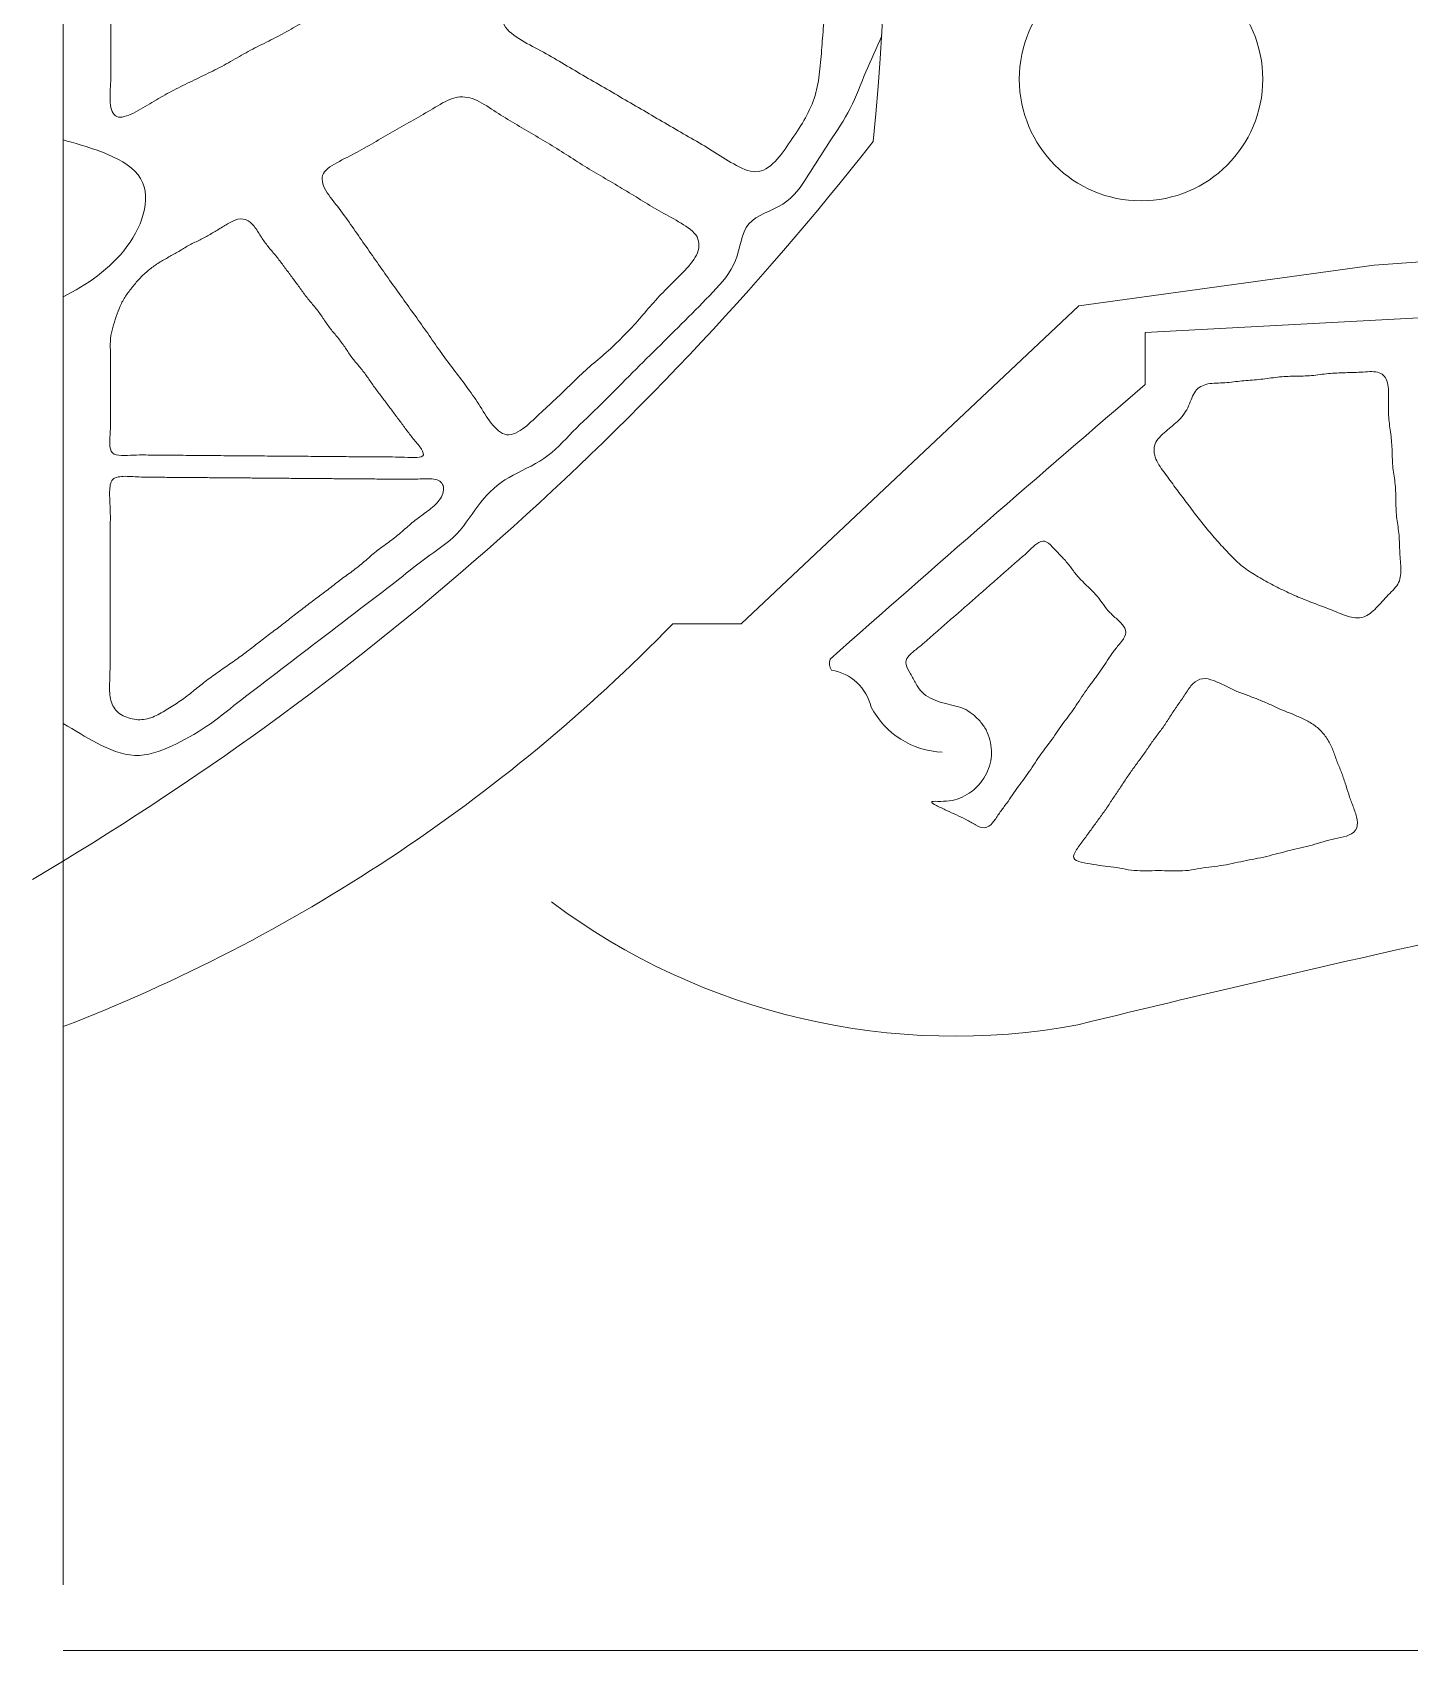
# Model space of a CAD drawing. Header units: inches. Extents: x 36 to 79.2, y 17.3 to 55.9.
# Drawn here: x 35.97 to 48.42, y 17.31 to 31.94 of the extents above; entities that cross this region are included whole.
import ezdxf

# ---------------------------------------------------------------- set-up
doc = ezdxf.new("R2010")
doc.units = ezdxf.units.IN
for name, color, linetype, lineweight in [('01_ORIGINAL_CAD', 7, 'CONTINUOUS', 20), ('10_EXTENSION_MASSES', 7, 'CONTINUOUS', 15), ('15_NEIGHBOURHOOD_CIRCULATION', 7, 'CONTINUOUS', 13)]:
    doc.layers.add(name, color=color, linetype=linetype, lineweight=lineweight)

msp = doc.modelspace()

# ---------------------------------------------------------------- linework, layer by layer
at = {"layer": '01_ORIGINAL_CAD'}
for p, q in [((36.248, 17.906), (36.248, 55.9)), ((71.442, 17.312), (36.248, 17.312))]:
    msp.add_line(p, q, dxfattribs=at)
msp.add_lwpolyline([(53.65, 30.945), (50.4, 30.004), (48.095, 29.84), (45.427, 29.473), (42.376, 26.597), (41.758, 26.597, -0.10797), (36.248, 22.954)], format="xyb", dxfattribs=at)
msp.add_lwpolyline([(46.027, 28.759), (46.027, 29.23), (50.643, 29.479)], dxfattribs=at)
msp.add_circle((45.989, 31.521), 1.1, dxfattribs=at)
for centre, radius, start, end in [((22.064, 33.195), 21.619, 354.0583, 36.0319), ((22.02, 47.825), 27.364, 300.648, 321.9453), ((177.596, -125.015), 202.378, 130.55026, 131.62005), ((43.293, 26.24), 0.119, 162.5746, 211.3187), ((43.119, 25.741), 0.443, 13.2811, 80.611), ((44.225, 26.196), 0.761, 207.5896, 267.5639), ((44.306, 28.951), 6.083, 233.183, 280.5392), ((83.889, -134.15), 161.762, 102.40484, 103.75801)]:
    msp.add_arc(centre, radius, start, end, dxfattribs=at)
at = {"layer": '10_EXTENSION_MASSES'}
for points, knots in [([(36.732, 31.183), (36.695, 31.198), (36.679, 31.249), (36.673, 31.309), (36.668, 31.37), (36.674, 31.439), (36.677, 31.504), (36.679, 31.569), (36.68, 31.631), (36.679, 31.692), (36.679, 31.754), (36.679, 31.815), (36.679, 31.877), (36.679, 31.939), (36.679, 32.001), (36.679, 32.064), (36.679, 32.126), (36.679, 32.188), (36.679, 32.25), (36.68, 32.312), (36.68, 32.374), (36.68, 32.436), (36.68, 32.498), (36.68, 32.56), (36.68, 32.622), (36.68, 32.684), (36.68, 32.746), (36.68, 32.808), (36.681, 32.87), (36.681, 32.932), (36.681, 32.994), (36.681, 33.056), (36.68, 33.118), (36.679, 33.181), (36.677, 33.244), (36.674, 33.308), (36.681, 33.369), (36.689, 33.43), (36.706, 33.489), (36.741, 33.532), (36.776, 33.576), (36.829, 33.605), (36.886, 33.627), (36.942, 33.65), (37.002, 33.666), (37.061, 33.681), (37.12, 33.697), (37.178, 33.713), (37.235, 33.73), (37.293, 33.747), (37.35, 33.766), (37.407, 33.784), (37.464, 33.803), (37.522, 33.821), (37.579, 33.838), (37.637, 33.856), (37.695, 33.872), (37.753, 33.888), (37.811, 33.904), (37.869, 33.92), (37.926, 33.937), (37.984, 33.954), (38.041, 33.972), (38.099, 33.989), (38.156, 34.006), (38.213, 34.021), (38.271, 34.041), (38.329, 34.061), (38.388, 34.085), (38.448, 34.101), (38.508, 34.117), (38.57, 34.126), (38.617, 34.107), (38.664, 34.088), (38.697, 34.041), (38.721, 33.986), (38.745, 33.931), (38.759, 33.868), (38.776, 33.808), (38.792, 33.748), (38.811, 33.691), (38.83, 33.635), (38.849, 33.578), (38.869, 33.521), (38.888, 33.464), (38.907, 33.407), (38.926, 33.35), (38.946, 33.293), (38.966, 33.236), (38.987, 33.179), (39.005, 33.121), (39.022, 33.063), (39.035, 33.005), (39.037, 32.946), (39.039, 32.887), (39.029, 32.827), (39.018, 32.767), (39.008, 32.707), (38.996, 32.648), (38.983, 32.589), (38.97, 32.529), (38.955, 32.47), (38.929, 32.416), (38.904, 32.361), (38.868, 32.311), (38.824, 32.27), (38.78, 32.228), (38.727, 32.195), (38.673, 32.166), (38.619, 32.137), (38.562, 32.112), (38.507, 32.085), (38.453, 32.058), (38.4, 32.027), (38.347, 31.997), (38.294, 31.966), (38.242, 31.935), (38.187, 31.907), (38.133, 31.878), (38.077, 31.852), (38.022, 31.824), (37.967, 31.796), (37.913, 31.768), (37.86, 31.738), (37.807, 31.708), (37.754, 31.677), (37.701, 31.647), (37.647, 31.618), (37.592, 31.591), (37.537, 31.564), (37.482, 31.537), (37.426, 31.511), (37.371, 31.484), (37.316, 31.457), (37.261, 31.43), (37.208, 31.401), (37.155, 31.373), (37.104, 31.342), (37.05, 31.31), (36.996, 31.277), (36.94, 31.242), (36.883, 31.215), (36.826, 31.187), (36.768, 31.167), (36.732, 31.183)], [0, 0, 0, 0, 0.020833, 0.020833, 0.020833, 0.041667, 0.041667, 0.041667, 0.0625, 0.0625, 0.0625, 0.083333, 0.083333, 0.083333, 0.104167, 0.104167, 0.104167, 0.125, 0.125, 0.125, 0.145833, 0.145833, 0.145833, 0.166667, 0.166667, 0.166667, 0.1875, 0.1875, 0.1875, 0.208333, 0.208333, 0.208333, 0.229167, 0.229167, 0.229167, 0.25, 0.25, 0.25, 0.270833, 0.270833, 0.270833, 0.291667, 0.291667, 0.291667, 0.3125, 0.3125, 0.3125, 0.333333, 0.333333, 0.333333, 0.354167, 0.354167, 0.354167, 0.375, 0.375, 0.375, 0.395833, 0.395833, 0.395833, 0.416667, 0.416667, 0.416667, 0.4375, 0.4375, 0.4375, 0.458333, 0.458333, 0.458333, 0.479167, 0.479167, 0.479167, 0.5, 0.5, 0.5, 0.520833, 0.520833, 0.520833, 0.541667, 0.541667, 0.541667, 0.5625, 0.5625, 0.5625, 0.583333, 0.583333, 0.583333, 0.604167, 0.604167, 0.604167, 0.625, 0.625, 0.625, 0.645833, 0.645833, 0.645833, 0.666667, 0.666667, 0.666667, 0.6875, 0.6875, 0.6875, 0.708333, 0.708333, 0.708333, 0.729167, 0.729167, 0.729167, 0.75, 0.75, 0.75, 0.770833, 0.770833, 0.770833, 0.791667, 0.791667, 0.791667, 0.8125, 0.8125, 0.8125, 0.833333, 0.833333, 0.833333, 0.854167, 0.854167, 0.854167, 0.875, 0.875, 0.875, 0.895833, 0.895833, 0.895833, 0.916667, 0.916667, 0.916667, 0.9375, 0.9375, 0.9375, 0.958333, 0.958333, 0.958333, 0.979167, 0.979167, 0.979167, 1, 1, 1, 1]), ([(40.246, 31.992), (40.208, 32.047), (40.199, 32.116), (40.204, 32.188), (40.208, 32.261), (40.228, 32.336), (40.243, 32.411), (40.258, 32.487), (40.269, 32.563), (40.299, 32.622), (40.33, 32.681), (40.381, 32.721), (40.446, 32.744), (40.511, 32.766), (40.59, 32.769), (40.666, 32.776), (40.742, 32.782), (40.814, 32.792), (40.887, 32.802), (40.96, 32.811), (41.032, 32.821), (41.105, 32.831), (41.177, 32.841), (41.25, 32.851), (41.323, 32.86), (41.396, 32.87), (41.469, 32.88), (41.542, 32.889), (41.614, 32.899), (41.687, 32.908), (41.76, 32.918), (41.833, 32.927), (41.906, 32.938), (41.979, 32.949), (42.051, 32.959), (42.124, 32.97), (42.197, 32.981), (42.27, 32.991), (42.342, 33.002), (42.415, 33.01), (42.488, 33.019), (42.56, 33.025), (42.634, 33.035), (42.707, 33.045), (42.781, 33.058), (42.857, 33.071), (42.933, 33.084), (43.011, 33.095), (43.069, 33.073), (43.126, 33.051), (43.163, 32.995), (43.176, 32.926), (43.188, 32.857), (43.176, 32.776), (43.165, 32.699), (43.154, 32.622), (43.144, 32.55), (43.141, 32.476), (43.138, 32.402), (43.141, 32.327), (43.139, 32.252), (43.137, 32.178), (43.129, 32.104), (43.122, 32.03), (43.116, 31.957), (43.11, 31.883), (43.104, 31.809), (43.099, 31.735), (43.093, 31.661), (43.084, 31.588), (43.076, 31.515), (43.064, 31.443), (43.043, 31.373), (43.022, 31.303), (42.992, 31.236), (42.956, 31.172), (42.92, 31.108), (42.879, 31.047), (42.836, 30.983), (42.794, 30.919), (42.751, 30.853), (42.701, 30.797), (42.651, 30.741), (42.594, 30.695), (42.531, 30.686), (42.468, 30.677), (42.399, 30.705), (42.332, 30.741), (42.266, 30.776), (42.201, 30.819), (42.138, 30.859), (42.074, 30.899), (42.011, 30.936), (41.948, 30.973), (41.884, 31.009), (41.82, 31.046), (41.757, 31.083), (41.693, 31.12), (41.63, 31.157), (41.566, 31.194), (41.503, 31.232), (41.439, 31.269), (41.375, 31.306), (41.312, 31.343), (41.248, 31.38), (41.184, 31.417), (41.12, 31.454), (41.057, 31.491), (40.993, 31.528), (40.929, 31.565), (40.865, 31.603), (40.802, 31.64), (40.739, 31.678), (40.676, 31.715), (40.612, 31.751), (40.547, 31.787), (40.48, 31.821), (40.414, 31.858), (40.348, 31.896), (40.283, 31.937), (40.246, 31.992)], [0, 0, 0, 0, 0.025, 0.025, 0.025, 0.05, 0.05, 0.05, 0.075, 0.075, 0.075, 0.1, 0.1, 0.1, 0.125, 0.125, 0.125, 0.15, 0.15, 0.15, 0.175, 0.175, 0.175, 0.2, 0.2, 0.2, 0.225, 0.225, 0.225, 0.25, 0.25, 0.25, 0.275, 0.275, 0.275, 0.3, 0.3, 0.3, 0.325, 0.325, 0.325, 0.35, 0.35, 0.35, 0.375, 0.375, 0.375, 0.4, 0.4, 0.4, 0.425, 0.425, 0.425, 0.45, 0.45, 0.45, 0.475, 0.475, 0.475, 0.5, 0.5, 0.5, 0.525, 0.525, 0.525, 0.55, 0.55, 0.55, 0.575, 0.575, 0.575, 0.6, 0.6, 0.6, 0.625, 0.625, 0.625, 0.65, 0.65, 0.65, 0.675, 0.675, 0.675, 0.7, 0.7, 0.7, 0.725, 0.725, 0.725, 0.75, 0.75, 0.75, 0.775, 0.775, 0.775, 0.8, 0.8, 0.8, 0.825, 0.825, 0.825, 0.85, 0.85, 0.85, 0.875, 0.875, 0.875, 0.9, 0.9, 0.9, 0.925, 0.925, 0.925, 0.95, 0.95, 0.95, 0.975, 0.975, 0.975, 1, 1, 1, 1]), ([(38.599, 30.668), (38.622, 30.712), (38.683, 30.746), (38.744, 30.778), (38.805, 30.811), (38.867, 30.841), (38.925, 30.873), (38.984, 30.905), (39.04, 30.938), (39.096, 30.971), (39.152, 31.003), (39.209, 31.036), (39.266, 31.068), (39.323, 31.1), (39.38, 31.132), (39.437, 31.165), (39.495, 31.198), (39.552, 31.232), (39.61, 31.267), (39.669, 31.302), (39.728, 31.338), (39.788, 31.353), (39.848, 31.367), (39.908, 31.361), (39.967, 31.337), (40.025, 31.314), (40.083, 31.274), (40.139, 31.237), (40.196, 31.2), (40.252, 31.166), (40.308, 31.132), (40.364, 31.098), (40.42, 31.065), (40.476, 31.032), (40.533, 30.999), (40.589, 30.966), (40.646, 30.932), (40.702, 30.897), (40.758, 30.862), (40.814, 30.827), (40.869, 30.791), (40.925, 30.756), (40.981, 30.721), (41.038, 30.687), (41.094, 30.654), (41.15, 30.621), (41.207, 30.587), (41.263, 30.554), (41.319, 30.52), (41.376, 30.486), (41.432, 30.452), (41.487, 30.418), (41.543, 30.384), (41.598, 30.351), (41.656, 30.318), (41.713, 30.286), (41.773, 30.254), (41.832, 30.219), (41.891, 30.183), (41.949, 30.143), (41.976, 30.094), (42.002, 30.044), (41.998, 29.986), (41.971, 29.931), (41.944, 29.875), (41.896, 29.823), (41.847, 29.773), (41.799, 29.723), (41.751, 29.676), (41.704, 29.629), (41.657, 29.582), (41.611, 29.534), (41.568, 29.484), (41.524, 29.435), (41.483, 29.384), (41.439, 29.334), (41.395, 29.284), (41.348, 29.236), (41.301, 29.189), (41.253, 29.141), (41.206, 29.094), (41.156, 29.05), (41.107, 29.005), (41.055, 28.964), (41.005, 28.921), (40.955, 28.877), (40.907, 28.832), (40.859, 28.785), (40.811, 28.738), (40.765, 28.69), (40.716, 28.645), (40.668, 28.599), (40.619, 28.557), (40.569, 28.51), (40.519, 28.464), (40.469, 28.413), (40.417, 28.372), (40.364, 28.331), (40.309, 28.299), (40.257, 28.306), (40.206, 28.313), (40.158, 28.359), (40.116, 28.412), (40.075, 28.465), (40.039, 28.525), (40.003, 28.582), (39.967, 28.639), (39.93, 28.691), (39.891, 28.744), (39.852, 28.796), (39.811, 28.849), (39.771, 28.902), (39.731, 28.955), (39.692, 29.008), (39.654, 29.061), (39.616, 29.115), (39.579, 29.169), (39.542, 29.223), (39.504, 29.276), (39.466, 29.33), (39.428, 29.383), (39.389, 29.436), (39.351, 29.489), (39.313, 29.543), (39.275, 29.596), (39.237, 29.649), (39.198, 29.703), (39.16, 29.757), (39.122, 29.811), (39.084, 29.865), (39.046, 29.919), (39.009, 29.973), (38.971, 30.027), (38.934, 30.081), (38.896, 30.135), (38.859, 30.188), (38.822, 30.242), (38.785, 30.296), (38.742, 30.351), (38.7, 30.405), (38.652, 30.46), (38.621, 30.515), (38.59, 30.57), (38.576, 30.624), (38.599, 30.668)], [0, 0, 0, 0, 0.020833, 0.020833, 0.020833, 0.041667, 0.041667, 0.041667, 0.0625, 0.0625, 0.0625, 0.083333, 0.083333, 0.083333, 0.104167, 0.104167, 0.104167, 0.125, 0.125, 0.125, 0.145833, 0.145833, 0.145833, 0.166667, 0.166667, 0.166667, 0.1875, 0.1875, 0.1875, 0.208333, 0.208333, 0.208333, 0.229167, 0.229167, 0.229167, 0.25, 0.25, 0.25, 0.270833, 0.270833, 0.270833, 0.291667, 0.291667, 0.291667, 0.3125, 0.3125, 0.3125, 0.333333, 0.333333, 0.333333, 0.354167, 0.354167, 0.354167, 0.375, 0.375, 0.375, 0.395833, 0.395833, 0.395833, 0.416667, 0.416667, 0.416667, 0.4375, 0.4375, 0.4375, 0.458333, 0.458333, 0.458333, 0.479167, 0.479167, 0.479167, 0.5, 0.5, 0.5, 0.520833, 0.520833, 0.520833, 0.541667, 0.541667, 0.541667, 0.5625, 0.5625, 0.5625, 0.583333, 0.583333, 0.583333, 0.604167, 0.604167, 0.604167, 0.625, 0.625, 0.625, 0.645833, 0.645833, 0.645833, 0.666667, 0.666667, 0.666667, 0.6875, 0.6875, 0.6875, 0.708333, 0.708333, 0.708333, 0.729167, 0.729167, 0.729167, 0.75, 0.75, 0.75, 0.770833, 0.770833, 0.770833, 0.791667, 0.791667, 0.791667, 0.8125, 0.8125, 0.8125, 0.833333, 0.833333, 0.833333, 0.854167, 0.854167, 0.854167, 0.875, 0.875, 0.875, 0.895833, 0.895833, 0.895833, 0.916667, 0.916667, 0.916667, 0.9375, 0.9375, 0.9375, 0.958333, 0.958333, 0.958333, 0.979167, 0.979167, 0.979167, 1, 1, 1, 1]), ([(36.692, 28.143), (36.674, 28.161), (36.67, 28.191), (36.669, 28.225), (36.668, 28.26), (36.671, 28.298), (36.673, 28.334), (36.674, 28.371), (36.675, 28.406), (36.675, 28.441), (36.675, 28.476), (36.674, 28.511), (36.674, 28.546), (36.674, 28.581), (36.674, 28.616), (36.674, 28.651), (36.674, 28.686), (36.674, 28.721), (36.674, 28.756), (36.675, 28.791), (36.675, 28.826), (36.675, 28.861), (36.675, 28.896), (36.675, 28.932), (36.675, 28.967), (36.675, 29.002), (36.674, 29.037), (36.674, 29.072), (36.673, 29.107), (36.673, 29.143), (36.676, 29.177), (36.68, 29.211), (36.686, 29.244), (36.695, 29.276), (36.704, 29.309), (36.715, 29.341), (36.726, 29.374), (36.737, 29.406), (36.748, 29.438), (36.762, 29.469), (36.776, 29.5), (36.793, 29.53), (36.812, 29.559), (36.831, 29.588), (36.853, 29.616), (36.875, 29.643), (36.897, 29.671), (36.919, 29.698), (36.943, 29.723), (36.967, 29.748), (36.992, 29.771), (37.019, 29.793), (37.045, 29.815), (37.073, 29.835), (37.102, 29.854), (37.131, 29.873), (37.161, 29.89), (37.191, 29.907), (37.221, 29.923), (37.251, 29.94), (37.281, 29.957), (37.31, 29.974), (37.339, 29.993), (37.369, 30.01), (37.399, 30.027), (37.43, 30.042), (37.461, 30.057), (37.492, 30.073), (37.523, 30.088), (37.553, 30.105), (37.583, 30.122), (37.612, 30.14), (37.642, 30.157), (37.671, 30.175), (37.702, 30.194), (37.733, 30.212), (37.764, 30.23), (37.795, 30.247), (37.827, 30.254), (37.859, 30.261), (37.89, 30.257), (37.918, 30.241), (37.945, 30.226), (37.968, 30.199), (37.989, 30.17), (38.009, 30.141), (38.027, 30.11), (38.046, 30.081), (38.065, 30.052), (38.086, 30.025), (38.107, 29.998), (38.129, 29.972), (38.152, 29.946), (38.174, 29.919), (38.195, 29.892), (38.216, 29.864), (38.236, 29.837), (38.257, 29.809), (38.277, 29.781), (38.298, 29.754), (38.319, 29.726), (38.339, 29.699), (38.359, 29.671), (38.38, 29.643), (38.399, 29.615), (38.42, 29.587), (38.44, 29.559), (38.462, 29.532), (38.485, 29.505), (38.507, 29.478), (38.53, 29.452), (38.551, 29.424), (38.572, 29.396), (38.59, 29.367), (38.61, 29.339), (38.629, 29.31), (38.649, 29.282), (38.671, 29.254), (38.692, 29.227), (38.716, 29.201), (38.738, 29.174), (38.759, 29.146), (38.779, 29.118), (38.799, 29.089), (38.818, 29.061), (38.836, 29.032), (38.857, 29.004), (38.878, 28.976), (38.901, 28.95), (38.924, 28.923), (38.946, 28.896), (38.968, 28.869), (38.988, 28.84), (39.008, 28.812), (39.027, 28.784), (39.046, 28.756), (39.066, 28.728), (39.087, 28.7), (39.108, 28.673), (39.128, 28.645), (39.149, 28.618), (39.17, 28.591), (39.19, 28.563), (39.211, 28.535), (39.232, 28.508), (39.252, 28.48), (39.273, 28.453), (39.294, 28.426), (39.314, 28.398), (39.334, 28.371), (39.354, 28.343), (39.375, 28.316), (39.397, 28.288), (39.42, 28.259), (39.444, 28.231), (39.469, 28.201), (39.486, 28.175), (39.502, 28.149), (39.509, 28.127), (39.497, 28.114), (39.484, 28.102), (39.452, 28.099), (39.417, 28.099), (39.381, 28.099), (39.342, 28.102), (39.305, 28.103), (39.268, 28.104), (39.233, 28.105), (39.198, 28.105), (39.163, 28.105), (39.129, 28.105), (39.094, 28.105), (39.059, 28.106), (39.024, 28.106), (38.989, 28.106), (38.953, 28.107), (38.918, 28.107), (38.883, 28.107), (38.848, 28.107), (38.813, 28.108), (38.778, 28.108), (38.743, 28.108), (38.708, 28.109), (38.673, 28.109), (38.638, 28.109), (38.603, 28.109), (38.568, 28.11), (38.533, 28.11), (38.497, 28.11), (38.462, 28.111), (38.427, 28.111), (38.392, 28.111), (38.357, 28.111), (38.322, 28.112), (38.287, 28.112), (38.252, 28.112), (38.217, 28.112), (38.182, 28.113), (38.147, 28.113), (38.112, 28.113), (38.077, 28.114), (38.042, 28.114), (38.006, 28.114), (37.971, 28.114), (37.936, 28.115), (37.901, 28.115), (37.866, 28.115), (37.831, 28.116), (37.796, 28.116), (37.761, 28.116), (37.726, 28.116), (37.691, 28.117), (37.656, 28.117), (37.621, 28.117), (37.586, 28.118), (37.55, 28.118), (37.515, 28.118), (37.48, 28.118), (37.445, 28.119), (37.41, 28.119), (37.375, 28.119), (37.34, 28.12), (37.305, 28.12), (37.27, 28.12), (37.235, 28.12), (37.2, 28.121), (37.165, 28.121), (37.13, 28.121), (37.095, 28.122), (37.06, 28.122), (37.025, 28.122), (36.99, 28.123), (36.955, 28.123), (36.92, 28.123), (36.883, 28.122), (36.846, 28.121), (36.808, 28.118), (36.774, 28.119), (36.74, 28.12), (36.709, 28.125), (36.692, 28.143)], [0, 0, 0, 0, 0.0125, 0.0125, 0.0125, 0.025, 0.025, 0.025, 0.0375, 0.0375, 0.0375, 0.05, 0.05, 0.05, 0.0625, 0.0625, 0.0625, 0.075, 0.075, 0.075, 0.0875, 0.0875, 0.0875, 0.1, 0.1, 0.1, 0.1125, 0.1125, 0.1125, 0.125, 0.125, 0.125, 0.1375, 0.1375, 0.1375, 0.15, 0.15, 0.15, 0.1625, 0.1625, 0.1625, 0.175, 0.175, 0.175, 0.1875, 0.1875, 0.1875, 0.2, 0.2, 0.2, 0.2125, 0.2125, 0.2125, 0.225, 0.225, 0.225, 0.2375, 0.2375, 0.2375, 0.25, 0.25, 0.25, 0.2625, 0.2625, 0.2625, 0.275, 0.275, 0.275, 0.2875, 0.2875, 0.2875, 0.3, 0.3, 0.3, 0.3125, 0.3125, 0.3125, 0.325, 0.325, 0.325, 0.3375, 0.3375, 0.3375, 0.35, 0.35, 0.35, 0.3625, 0.3625, 0.3625, 0.375, 0.375, 0.375, 0.3875, 0.3875, 0.3875, 0.4, 0.4, 0.4, 0.4125, 0.4125, 0.4125, 0.425, 0.425, 0.425, 0.4375, 0.4375, 0.4375, 0.45, 0.45, 0.45, 0.4625, 0.4625, 0.4625, 0.475, 0.475, 0.475, 0.4875, 0.4875, 0.4875, 0.5, 0.5, 0.5, 0.5125, 0.5125, 0.5125, 0.525, 0.525, 0.525, 0.5375, 0.5375, 0.5375, 0.55, 0.55, 0.55, 0.5625, 0.5625, 0.5625, 0.575, 0.575, 0.575, 0.5875, 0.5875, 0.5875, 0.6, 0.6, 0.6, 0.6125, 0.6125, 0.6125, 0.625, 0.625, 0.625, 0.6375, 0.6375, 0.6375, 0.65, 0.65, 0.65, 0.6625, 0.6625, 0.6625, 0.675, 0.675, 0.675, 0.6875, 0.6875, 0.6875, 0.7, 0.7, 0.7, 0.7125, 0.7125, 0.7125, 0.725, 0.725, 0.725, 0.7375, 0.7375, 0.7375, 0.75, 0.75, 0.75, 0.7625, 0.7625, 0.7625, 0.775, 0.775, 0.775, 0.7875, 0.7875, 0.7875, 0.8, 0.8, 0.8, 0.8125, 0.8125, 0.8125, 0.825, 0.825, 0.825, 0.8375, 0.8375, 0.8375, 0.85, 0.85, 0.85, 0.8625, 0.8625, 0.8625, 0.875, 0.875, 0.875, 0.8875, 0.8875, 0.8875, 0.9, 0.9, 0.9, 0.9125, 0.9125, 0.9125, 0.925, 0.925, 0.925, 0.9375, 0.9375, 0.9375, 0.95, 0.95, 0.95, 0.9625, 0.9625, 0.9625, 0.975, 0.975, 0.975, 0.9875, 0.9875, 0.9875, 1, 1, 1, 1]), ([(46.116, 28.223), (46.133, 28.265), (46.171, 28.302), (46.212, 28.336), (46.253, 28.371), (46.297, 28.403), (46.333, 28.44), (46.369, 28.477), (46.398, 28.52), (46.419, 28.567), (46.44, 28.614), (46.454, 28.665), (46.481, 28.7), (46.507, 28.736), (46.546, 28.755), (46.593, 28.765), (46.64, 28.774), (46.695, 28.772), (46.747, 28.776), (46.8, 28.779), (46.85, 28.788), (46.9, 28.793), (46.951, 28.798), (47.002, 28.8), (47.053, 28.805), (47.103, 28.81), (47.153, 28.818), (47.204, 28.824), (47.254, 28.83), (47.305, 28.834), (47.357, 28.835), (47.408, 28.837), (47.461, 28.836), (47.512, 28.839), (47.563, 28.843), (47.613, 28.851), (47.663, 28.857), (47.714, 28.862), (47.765, 28.865), (47.817, 28.866), (47.869, 28.868), (47.922, 28.869), (47.976, 28.872), (48.03, 28.875), (48.085, 28.881), (48.126, 28.871), (48.168, 28.86), (48.196, 28.834), (48.211, 28.792), (48.226, 28.751), (48.227, 28.695), (48.227, 28.641), (48.226, 28.586), (48.223, 28.533), (48.226, 28.482), (48.229, 28.431), (48.237, 28.381), (48.244, 28.331), (48.251, 28.281), (48.255, 28.23), (48.258, 28.179), (48.26, 28.128), (48.26, 28.076), (48.264, 28.025), (48.269, 27.974), (48.279, 27.925), (48.284, 27.874), (48.29, 27.823), (48.291, 27.772), (48.292, 27.72), (48.293, 27.668), (48.294, 27.617), (48.299, 27.566), (48.304, 27.515), (48.314, 27.466), (48.319, 27.416), (48.324, 27.365), (48.324, 27.313), (48.327, 27.261), (48.33, 27.208), (48.335, 27.155), (48.337, 27.105), (48.338, 27.056), (48.337, 27.011), (48.317, 26.971), (48.298, 26.93), (48.26, 26.895), (48.224, 26.857), (48.187, 26.819), (48.151, 26.778), (48.115, 26.741), (48.078, 26.703), (48.041, 26.67), (47.997, 26.657), (47.954, 26.644), (47.903, 26.651), (47.854, 26.666), (47.805, 26.681), (47.757, 26.703), (47.71, 26.722), (47.662, 26.742), (47.615, 26.758), (47.568, 26.776), (47.521, 26.793), (47.475, 26.812), (47.428, 26.831), (47.381, 26.851), (47.335, 26.872), (47.288, 26.894), (47.241, 26.916), (47.195, 26.94), (47.15, 26.964), (47.104, 26.989), (47.059, 27.014), (47.016, 27.041), (46.972, 27.067), (46.93, 27.095), (46.891, 27.128), (46.852, 27.161), (46.816, 27.198), (46.781, 27.235), (46.745, 27.272), (46.709, 27.31), (46.675, 27.349), (46.641, 27.387), (46.608, 27.427), (46.576, 27.466), (46.544, 27.506), (46.512, 27.546), (46.481, 27.586), (46.45, 27.627), (46.419, 27.667), (46.389, 27.708), (46.359, 27.748), (46.328, 27.789), (46.298, 27.83), (46.268, 27.871), (46.238, 27.912), (46.207, 27.954), (46.176, 27.996), (46.143, 28.04), (46.124, 28.086), (46.105, 28.132), (46.1, 28.18), (46.116, 28.223)], [0, 0, 0, 0, 0.020833, 0.020833, 0.020833, 0.041667, 0.041667, 0.041667, 0.0625, 0.0625, 0.0625, 0.083333, 0.083333, 0.083333, 0.104167, 0.104167, 0.104167, 0.125, 0.125, 0.125, 0.145833, 0.145833, 0.145833, 0.166667, 0.166667, 0.166667, 0.1875, 0.1875, 0.1875, 0.208333, 0.208333, 0.208333, 0.229167, 0.229167, 0.229167, 0.25, 0.25, 0.25, 0.270833, 0.270833, 0.270833, 0.291667, 0.291667, 0.291667, 0.3125, 0.3125, 0.3125, 0.333333, 0.333333, 0.333333, 0.354167, 0.354167, 0.354167, 0.375, 0.375, 0.375, 0.395833, 0.395833, 0.395833, 0.416667, 0.416667, 0.416667, 0.4375, 0.4375, 0.4375, 0.458333, 0.458333, 0.458333, 0.479167, 0.479167, 0.479167, 0.5, 0.5, 0.5, 0.520833, 0.520833, 0.520833, 0.541667, 0.541667, 0.541667, 0.5625, 0.5625, 0.5625, 0.583333, 0.583333, 0.583333, 0.604167, 0.604167, 0.604167, 0.625, 0.625, 0.625, 0.645833, 0.645833, 0.645833, 0.666667, 0.666667, 0.666667, 0.6875, 0.6875, 0.6875, 0.708333, 0.708333, 0.708333, 0.729167, 0.729167, 0.729167, 0.75, 0.75, 0.75, 0.770833, 0.770833, 0.770833, 0.791667, 0.791667, 0.791667, 0.8125, 0.8125, 0.8125, 0.833333, 0.833333, 0.833333, 0.854167, 0.854167, 0.854167, 0.875, 0.875, 0.875, 0.895833, 0.895833, 0.895833, 0.916667, 0.916667, 0.916667, 0.9375, 0.9375, 0.9375, 0.958333, 0.958333, 0.958333, 0.979167, 0.979167, 0.979167, 1, 1, 1, 1]), ([(36.696, 27.902), (36.72, 27.925), (36.762, 27.929), (36.808, 27.93), (36.854, 27.93), (36.905, 27.926), (36.954, 27.923), (37.003, 27.921), (37.049, 27.921), (37.096, 27.921), (37.143, 27.921), (37.189, 27.921), (37.236, 27.92), (37.283, 27.92), (37.33, 27.92), (37.376, 27.919), (37.423, 27.919), (37.47, 27.918), (37.517, 27.918), (37.564, 27.918), (37.611, 27.917), (37.658, 27.917), (37.705, 27.917), (37.752, 27.916), (37.798, 27.916), (37.845, 27.915), (37.892, 27.915), (37.939, 27.915), (37.986, 27.914), (38.033, 27.914), (38.08, 27.914), (38.127, 27.913), (38.173, 27.913), (38.22, 27.912), (38.267, 27.912), (38.314, 27.912), (38.361, 27.911), (38.408, 27.911), (38.455, 27.911), (38.502, 27.91), (38.549, 27.91), (38.595, 27.909), (38.642, 27.909), (38.689, 27.909), (38.736, 27.908), (38.783, 27.908), (38.83, 27.908), (38.877, 27.907), (38.924, 27.907), (38.97, 27.906), (39.017, 27.906), (39.064, 27.906), (39.111, 27.905), (39.158, 27.905), (39.205, 27.904), (39.251, 27.904), (39.298, 27.903), (39.345, 27.903), (39.392, 27.903), (39.44, 27.905), (39.49, 27.907), (39.54, 27.909), (39.59, 27.911), (39.627, 27.898), (39.663, 27.885), (39.686, 27.856), (39.686, 27.82), (39.687, 27.783), (39.666, 27.738), (39.636, 27.701), (39.606, 27.664), (39.567, 27.634), (39.529, 27.606), (39.49, 27.578), (39.452, 27.551), (39.416, 27.522), (39.38, 27.493), (39.346, 27.461), (39.31, 27.431), (39.275, 27.4), (39.239, 27.371), (39.201, 27.343), (39.164, 27.316), (39.126, 27.29), (39.089, 27.261), (39.052, 27.233), (39.018, 27.201), (38.982, 27.17), (38.947, 27.14), (38.911, 27.11), (38.874, 27.082), (38.837, 27.054), (38.799, 27.029), (38.762, 27.001), (38.725, 26.973), (38.689, 26.943), (38.652, 26.915), (38.615, 26.886), (38.577, 26.859), (38.541, 26.831), (38.504, 26.804), (38.467, 26.776), (38.431, 26.748), (38.394, 26.72), (38.357, 26.692), (38.321, 26.663), (38.284, 26.635), (38.248, 26.605), (38.211, 26.576), (38.174, 26.548), (38.136, 26.521), (38.1, 26.493), (38.063, 26.466), (38.027, 26.437), (37.99, 26.409), (37.954, 26.38), (37.918, 26.352), (37.881, 26.324), (37.844, 26.297), (37.807, 26.27), (37.769, 26.244), (37.731, 26.218), (37.693, 26.192), (37.656, 26.165), (37.618, 26.139), (37.581, 26.112), (37.544, 26.084), (37.507, 26.056), (37.471, 26.027), (37.435, 25.998), (37.398, 25.968), (37.362, 25.939), (37.325, 25.912), (37.287, 25.886), (37.248, 25.861), (37.209, 25.836), (37.17, 25.812), (37.13, 25.787), (37.088, 25.767), (37.046, 25.748), (37.003, 25.733), (36.957, 25.73), (36.912, 25.727), (36.865, 25.734), (36.822, 25.751), (36.778, 25.768), (36.739, 25.793), (36.714, 25.828), (36.688, 25.863), (36.675, 25.908), (36.67, 25.954), (36.664, 26), (36.667, 26.048), (36.669, 26.096), (36.67, 26.144), (36.671, 26.19), (36.671, 26.237), (36.672, 26.284), (36.671, 26.331), (36.671, 26.378), (36.671, 26.425), (36.671, 26.471), (36.671, 26.518), (36.671, 26.565), (36.671, 26.612), (36.672, 26.659), (36.672, 26.706), (36.672, 26.753), (36.672, 26.8), (36.672, 26.847), (36.672, 26.893), (36.672, 26.94), (36.672, 26.987), (36.672, 27.034), (36.672, 27.081), (36.672, 27.128), (36.672, 27.175), (36.672, 27.222), (36.672, 27.269), (36.672, 27.316), (36.672, 27.362), (36.673, 27.409), (36.673, 27.456), (36.673, 27.502), (36.674, 27.549), (36.674, 27.596), (36.672, 27.644), (36.67, 27.693), (36.667, 27.744), (36.667, 27.79), (36.668, 27.836), (36.673, 27.878), (36.696, 27.902)], [0, 0, 0, 0, 0.015625, 0.015625, 0.015625, 0.03125, 0.03125, 0.03125, 0.046875, 0.046875, 0.046875, 0.0625, 0.0625, 0.0625, 0.078125, 0.078125, 0.078125, 0.09375, 0.09375, 0.09375, 0.109375, 0.109375, 0.109375, 0.125, 0.125, 0.125, 0.140625, 0.140625, 0.140625, 0.15625, 0.15625, 0.15625, 0.171875, 0.171875, 0.171875, 0.1875, 0.1875, 0.1875, 0.203125, 0.203125, 0.203125, 0.21875, 0.21875, 0.21875, 0.234375, 0.234375, 0.234375, 0.25, 0.25, 0.25, 0.265625, 0.265625, 0.265625, 0.28125, 0.28125, 0.28125, 0.296875, 0.296875, 0.296875, 0.3125, 0.3125, 0.3125, 0.328125, 0.328125, 0.328125, 0.34375, 0.34375, 0.34375, 0.359375, 0.359375, 0.359375, 0.375, 0.375, 0.375, 0.390625, 0.390625, 0.390625, 0.40625, 0.40625, 0.40625, 0.421875, 0.421875, 0.421875, 0.4375, 0.4375, 0.4375, 0.453125, 0.453125, 0.453125, 0.46875, 0.46875, 0.46875, 0.484375, 0.484375, 0.484375, 0.5, 0.5, 0.5, 0.515625, 0.515625, 0.515625, 0.53125, 0.53125, 0.53125, 0.546875, 0.546875, 0.546875, 0.5625, 0.5625, 0.5625, 0.578125, 0.578125, 0.578125, 0.59375, 0.59375, 0.59375, 0.609375, 0.609375, 0.609375, 0.625, 0.625, 0.625, 0.640625, 0.640625, 0.640625, 0.65625, 0.65625, 0.65625, 0.671875, 0.671875, 0.671875, 0.6875, 0.6875, 0.6875, 0.703125, 0.703125, 0.703125, 0.71875, 0.71875, 0.71875, 0.734375, 0.734375, 0.734375, 0.75, 0.75, 0.75, 0.765625, 0.765625, 0.765625, 0.78125, 0.78125, 0.78125, 0.796875, 0.796875, 0.796875, 0.8125, 0.8125, 0.8125, 0.828125, 0.828125, 0.828125, 0.84375, 0.84375, 0.84375, 0.859375, 0.859375, 0.859375, 0.875, 0.875, 0.875, 0.890625, 0.890625, 0.890625, 0.90625, 0.90625, 0.90625, 0.921875, 0.921875, 0.921875, 0.9375, 0.9375, 0.9375, 0.953125, 0.953125, 0.953125, 0.96875, 0.96875, 0.96875, 0.984375, 0.984375, 0.984375, 1, 1, 1, 1]), ([(44.096, 24.986), (44.098, 24.992), (44.123, 24.992), (44.154, 24.991), (44.185, 24.991), (44.222, 24.991), (44.256, 24.995), (44.29, 24.999), (44.321, 25.008), (44.351, 25.02), (44.381, 25.032), (44.409, 25.047), (44.436, 25.065), (44.462, 25.082), (44.486, 25.103), (44.509, 25.126), (44.531, 25.149), (44.551, 25.174), (44.568, 25.201), (44.586, 25.228), (44.6, 25.257), (44.611, 25.287), (44.622, 25.317), (44.63, 25.348), (44.634, 25.38), (44.638, 25.412), (44.638, 25.444), (44.635, 25.476), (44.632, 25.508), (44.626, 25.54), (44.616, 25.57), (44.607, 25.601), (44.594, 25.63), (44.577, 25.657), (44.56, 25.684), (44.54, 25.709), (44.517, 25.733), (44.495, 25.756), (44.471, 25.778), (44.445, 25.796), (44.419, 25.814), (44.391, 25.829), (44.361, 25.839), (44.332, 25.85), (44.3, 25.857), (44.268, 25.865), (44.237, 25.872), (44.205, 25.879), (44.174, 25.889), (44.143, 25.898), (44.113, 25.91), (44.085, 25.925), (44.056, 25.939), (44.03, 25.958), (44.008, 25.98), (43.986, 26.003), (43.969, 26.029), (43.953, 26.057), (43.936, 26.086), (43.922, 26.116), (43.905, 26.145), (43.889, 26.174), (43.872, 26.202), (43.866, 26.228), (43.861, 26.253), (43.866, 26.276), (43.883, 26.298), (43.899, 26.32), (43.926, 26.341), (43.953, 26.362), (43.979, 26.383), (44.005, 26.404), (44.029, 26.425), (44.054, 26.446), (44.078, 26.467), (44.102, 26.489), (44.126, 26.51), (44.15, 26.531), (44.174, 26.552), (44.199, 26.574), (44.223, 26.595), (44.247, 26.616), (44.271, 26.637), (44.296, 26.659), (44.32, 26.68), (44.344, 26.701), (44.368, 26.722), (44.392, 26.744), (44.417, 26.765), (44.441, 26.786), (44.465, 26.807), (44.489, 26.829), (44.514, 26.85), (44.538, 26.871), (44.562, 26.892), (44.586, 26.913), (44.61, 26.935), (44.635, 26.956), (44.659, 26.977), (44.683, 26.998), (44.707, 27.02), (44.732, 27.041), (44.756, 27.062), (44.78, 27.083), (44.804, 27.105), (44.828, 27.126), (44.853, 27.147), (44.877, 27.168), (44.901, 27.189), (44.925, 27.21), (44.95, 27.232), (44.974, 27.256), (44.998, 27.279), (45.023, 27.304), (45.047, 27.321), (45.071, 27.339), (45.095, 27.348), (45.118, 27.343), (45.141, 27.337), (45.164, 27.317), (45.187, 27.293), (45.21, 27.27), (45.233, 27.245), (45.256, 27.221), (45.279, 27.197), (45.301, 27.174), (45.321, 27.149), (45.342, 27.125), (45.36, 27.099), (45.379, 27.074), (45.398, 27.049), (45.418, 27.024), (45.44, 27.001), (45.461, 26.978), (45.485, 26.955), (45.508, 26.933), (45.532, 26.91), (45.555, 26.888), (45.576, 26.864), (45.597, 26.84), (45.616, 26.815), (45.635, 26.79), (45.654, 26.764), (45.672, 26.739), (45.693, 26.715), (45.714, 26.691), (45.738, 26.668), (45.763, 26.646), (45.788, 26.623), (45.814, 26.601), (45.831, 26.576), (45.848, 26.552), (45.855, 26.525), (45.848, 26.499), (45.842, 26.473), (45.822, 26.447), (45.801, 26.421), (45.78, 26.396), (45.759, 26.371), (45.74, 26.345), (45.72, 26.319), (45.703, 26.293), (45.686, 26.267), (45.669, 26.24), (45.652, 26.214), (45.634, 26.188), (45.617, 26.162), (45.599, 26.136), (45.58, 26.111), (45.561, 26.085), (45.541, 26.061), (45.522, 26.035), (45.504, 26.01), (45.486, 25.984), (45.468, 25.958), (45.45, 25.931), (45.433, 25.905), (45.416, 25.879), (45.399, 25.853), (45.381, 25.826), (45.363, 25.801), (45.345, 25.775), (45.325, 25.75), (45.306, 25.725), (45.287, 25.7), (45.268, 25.674), (45.25, 25.648), (45.232, 25.622), (45.215, 25.596), (45.197, 25.57), (45.179, 25.544), (45.16, 25.519), (45.141, 25.494), (45.122, 25.469), (45.102, 25.444), (45.084, 25.418), (45.066, 25.392), (45.049, 25.366), (45.031, 25.339), (45.014, 25.313), (44.997, 25.287), (44.979, 25.261), (44.961, 25.235), (44.943, 25.209), (44.924, 25.184), (44.905, 25.159), (44.886, 25.134), (44.867, 25.108), (44.848, 25.083), (44.831, 25.056), (44.813, 25.03), (44.796, 25.004), (44.778, 24.978), (44.759, 24.953), (44.741, 24.928), (44.721, 24.902), (44.703, 24.875), (44.685, 24.848), (44.667, 24.819), (44.646, 24.796), (44.626, 24.772), (44.602, 24.755), (44.576, 24.753), (44.55, 24.75), (44.522, 24.762), (44.493, 24.778), (44.465, 24.793), (44.436, 24.811), (44.407, 24.827), (44.379, 24.843), (44.35, 24.855), (44.321, 24.868), (44.292, 24.881), (44.263, 24.895), (44.232, 24.909), (44.201, 24.924), (44.167, 24.939), (44.14, 24.953), (44.113, 24.967), (44.093, 24.98), (44.096, 24.986)], [0, 0, 0, 0, 0.0125, 0.0125, 0.0125, 0.025, 0.025, 0.025, 0.0375, 0.0375, 0.0375, 0.05, 0.05, 0.05, 0.0625, 0.0625, 0.0625, 0.075, 0.075, 0.075, 0.0875, 0.0875, 0.0875, 0.1, 0.1, 0.1, 0.1125, 0.1125, 0.1125, 0.125, 0.125, 0.125, 0.1375, 0.1375, 0.1375, 0.15, 0.15, 0.15, 0.1625, 0.1625, 0.1625, 0.175, 0.175, 0.175, 0.1875, 0.1875, 0.1875, 0.2, 0.2, 0.2, 0.2125, 0.2125, 0.2125, 0.225, 0.225, 0.225, 0.2375, 0.2375, 0.2375, 0.25, 0.25, 0.25, 0.2625, 0.2625, 0.2625, 0.275, 0.275, 0.275, 0.2875, 0.2875, 0.2875, 0.3, 0.3, 0.3, 0.3125, 0.3125, 0.3125, 0.325, 0.325, 0.325, 0.3375, 0.3375, 0.3375, 0.35, 0.35, 0.35, 0.3625, 0.3625, 0.3625, 0.375, 0.375, 0.375, 0.3875, 0.3875, 0.3875, 0.4, 0.4, 0.4, 0.4125, 0.4125, 0.4125, 0.425, 0.425, 0.425, 0.4375, 0.4375, 0.4375, 0.45, 0.45, 0.45, 0.4625, 0.4625, 0.4625, 0.475, 0.475, 0.475, 0.4875, 0.4875, 0.4875, 0.5, 0.5, 0.5, 0.5125, 0.5125, 0.5125, 0.525, 0.525, 0.525, 0.5375, 0.5375, 0.5375, 0.55, 0.55, 0.55, 0.5625, 0.5625, 0.5625, 0.575, 0.575, 0.575, 0.5875, 0.5875, 0.5875, 0.6, 0.6, 0.6, 0.6125, 0.6125, 0.6125, 0.625, 0.625, 0.625, 0.6375, 0.6375, 0.6375, 0.65, 0.65, 0.65, 0.6625, 0.6625, 0.6625, 0.675, 0.675, 0.675, 0.6875, 0.6875, 0.6875, 0.7, 0.7, 0.7, 0.7125, 0.7125, 0.7125, 0.725, 0.725, 0.725, 0.7375, 0.7375, 0.7375, 0.75, 0.75, 0.75, 0.7625, 0.7625, 0.7625, 0.775, 0.775, 0.775, 0.7875, 0.7875, 0.7875, 0.8, 0.8, 0.8, 0.8125, 0.8125, 0.8125, 0.825, 0.825, 0.825, 0.8375, 0.8375, 0.8375, 0.85, 0.85, 0.85, 0.8625, 0.8625, 0.8625, 0.875, 0.875, 0.875, 0.8875, 0.8875, 0.8875, 0.9, 0.9, 0.9, 0.9125, 0.9125, 0.9125, 0.925, 0.925, 0.925, 0.9375, 0.9375, 0.9375, 0.95, 0.95, 0.95, 0.9625, 0.9625, 0.9625, 0.975, 0.975, 0.975, 0.9875, 0.9875, 0.9875, 1, 1, 1, 1]), ([(45.381, 24.479), (45.374, 24.498), (45.387, 24.525), (45.406, 24.555), (45.425, 24.584), (45.45, 24.616), (45.472, 24.646), (45.495, 24.676), (45.516, 24.706), (45.537, 24.735), (45.558, 24.764), (45.579, 24.792), (45.6, 24.821), (45.621, 24.85), (45.642, 24.879), (45.662, 24.908), (45.683, 24.937), (45.702, 24.967), (45.722, 24.997), (45.742, 25.026), (45.761, 25.056), (45.781, 25.086), (45.801, 25.115), (45.821, 25.145), (45.841, 25.175), (45.86, 25.205), (45.88, 25.234), (45.901, 25.263), (45.921, 25.292), (45.942, 25.321), (45.964, 25.35), (45.985, 25.379), (46.006, 25.407), (46.027, 25.437), (46.047, 25.466), (46.066, 25.496), (46.087, 25.525), (46.108, 25.554), (46.13, 25.582), (46.151, 25.611), (46.173, 25.639), (46.194, 25.668), (46.213, 25.698), (46.233, 25.728), (46.252, 25.758), (46.271, 25.788), (46.291, 25.818), (46.311, 25.847), (46.332, 25.877), (46.352, 25.906), (46.373, 25.936), (46.393, 25.968), (46.413, 25.999), (46.433, 26.031), (46.458, 26.055), (46.483, 26.08), (46.512, 26.096), (46.544, 26.1), (46.577, 26.104), (46.612, 26.095), (46.646, 26.083), (46.68, 26.07), (46.713, 26.054), (46.745, 26.038), (46.778, 26.022), (46.809, 26.005), (46.842, 25.991), (46.875, 25.977), (46.909, 25.966), (46.942, 25.953), (46.975, 25.941), (47.008, 25.928), (47.041, 25.915), (47.074, 25.902), (47.107, 25.889), (47.14, 25.874), (47.172, 25.859), (47.204, 25.842), (47.237, 25.828), (47.269, 25.814), (47.303, 25.802), (47.336, 25.789), (47.369, 25.776), (47.402, 25.761), (47.435, 25.746), (47.467, 25.731), (47.5, 25.715), (47.53, 25.696), (47.56, 25.678), (47.587, 25.656), (47.612, 25.631), (47.636, 25.606), (47.658, 25.578), (47.677, 25.548), (47.695, 25.518), (47.71, 25.487), (47.723, 25.454), (47.736, 25.422), (47.747, 25.388), (47.759, 25.355), (47.772, 25.321), (47.787, 25.289), (47.8, 25.256), (47.812, 25.223), (47.823, 25.189), (47.834, 25.156), (47.844, 25.122), (47.855, 25.088), (47.866, 25.055), (47.877, 25.022), (47.889, 24.988), (47.902, 24.955), (47.914, 24.921), (47.928, 24.886), (47.937, 24.851), (47.946, 24.816), (47.949, 24.78), (47.938, 24.751), (47.927, 24.723), (47.902, 24.701), (47.87, 24.687), (47.838, 24.673), (47.801, 24.667), (47.765, 24.659), (47.729, 24.652), (47.695, 24.642), (47.661, 24.633), (47.627, 24.623), (47.594, 24.613), (47.56, 24.603), (47.526, 24.594), (47.492, 24.586), (47.458, 24.577), (47.423, 24.569), (47.389, 24.561), (47.355, 24.552), (47.32, 24.544), (47.286, 24.535), (47.252, 24.526), (47.217, 24.518), (47.183, 24.509), (47.149, 24.5), (47.115, 24.492), (47.08, 24.483), (47.046, 24.476), (47.011, 24.469), (46.976, 24.463), (46.942, 24.456), (46.907, 24.449), (46.872, 24.442), (46.838, 24.434), (46.803, 24.427), (46.769, 24.42), (46.734, 24.414), (46.699, 24.408), (46.664, 24.403), (46.628, 24.399), (46.593, 24.395), (46.558, 24.391), (46.523, 24.385), (46.488, 24.379), (46.453, 24.371), (46.418, 24.367), (46.383, 24.363), (46.346, 24.363), (46.31, 24.363), (46.273, 24.363), (46.237, 24.364), (46.2, 24.364), (46.164, 24.365), (46.127, 24.365), (46.091, 24.364), (46.054, 24.363), (46.017, 24.362), (45.981, 24.363), (45.945, 24.365), (45.91, 24.368), (45.874, 24.373), (45.839, 24.379), (45.805, 24.387), (45.77, 24.392), (45.735, 24.397), (45.699, 24.399), (45.664, 24.404), (45.629, 24.408), (45.595, 24.415), (45.558, 24.421), (45.521, 24.427), (45.482, 24.432), (45.449, 24.441), (45.416, 24.449), (45.388, 24.46), (45.381, 24.479)], [0, 0, 0, 0, 0.015625, 0.015625, 0.015625, 0.03125, 0.03125, 0.03125, 0.046875, 0.046875, 0.046875, 0.0625, 0.0625, 0.0625, 0.078125, 0.078125, 0.078125, 0.09375, 0.09375, 0.09375, 0.109375, 0.109375, 0.109375, 0.125, 0.125, 0.125, 0.140625, 0.140625, 0.140625, 0.15625, 0.15625, 0.15625, 0.171875, 0.171875, 0.171875, 0.1875, 0.1875, 0.1875, 0.203125, 0.203125, 0.203125, 0.21875, 0.21875, 0.21875, 0.234375, 0.234375, 0.234375, 0.25, 0.25, 0.25, 0.265625, 0.265625, 0.265625, 0.28125, 0.28125, 0.28125, 0.296875, 0.296875, 0.296875, 0.3125, 0.3125, 0.3125, 0.328125, 0.328125, 0.328125, 0.34375, 0.34375, 0.34375, 0.359375, 0.359375, 0.359375, 0.375, 0.375, 0.375, 0.390625, 0.390625, 0.390625, 0.40625, 0.40625, 0.40625, 0.421875, 0.421875, 0.421875, 0.4375, 0.4375, 0.4375, 0.453125, 0.453125, 0.453125, 0.46875, 0.46875, 0.46875, 0.484375, 0.484375, 0.484375, 0.5, 0.5, 0.5, 0.515625, 0.515625, 0.515625, 0.53125, 0.53125, 0.53125, 0.546875, 0.546875, 0.546875, 0.5625, 0.5625, 0.5625, 0.578125, 0.578125, 0.578125, 0.59375, 0.59375, 0.59375, 0.609375, 0.609375, 0.609375, 0.625, 0.625, 0.625, 0.640625, 0.640625, 0.640625, 0.65625, 0.65625, 0.65625, 0.671875, 0.671875, 0.671875, 0.6875, 0.6875, 0.6875, 0.703125, 0.703125, 0.703125, 0.71875, 0.71875, 0.71875, 0.734375, 0.734375, 0.734375, 0.75, 0.75, 0.75, 0.765625, 0.765625, 0.765625, 0.78125, 0.78125, 0.78125, 0.796875, 0.796875, 0.796875, 0.8125, 0.8125, 0.8125, 0.828125, 0.828125, 0.828125, 0.84375, 0.84375, 0.84375, 0.859375, 0.859375, 0.859375, 0.875, 0.875, 0.875, 0.890625, 0.890625, 0.890625, 0.90625, 0.90625, 0.90625, 0.921875, 0.921875, 0.921875, 0.9375, 0.9375, 0.9375, 0.953125, 0.953125, 0.953125, 0.96875, 0.96875, 0.96875, 0.984375, 0.984375, 0.984375, 1, 1, 1, 1])]:
    msp.add_open_spline(points, degree=3, knots=knots, dxfattribs=at)
at = {"layer": '15_NEIGHBOURHOOD_CIRCULATION'}
for points, knots in [([(43.645, 31.913), (43.601, 31.801), (43.549, 31.696), (43.502, 31.586), (43.456, 31.476), (43.415, 31.363), (43.361, 31.257), (43.307, 31.152), (43.24, 31.054), (43.174, 30.954), (43.109, 30.854), (43.046, 30.751), (42.982, 30.652), (42.917, 30.552), (42.852, 30.456), (42.751, 30.392), (42.651, 30.327), (42.516, 30.295), (42.445, 30.212), (42.374, 30.128), (42.367, 29.994), (42.324, 29.882), (42.281, 29.77), (42.201, 29.681), (42.119, 29.595), (42.037, 29.509), (41.953, 29.424), (41.869, 29.34), (41.784, 29.256), (41.7, 29.172), (41.616, 29.088), (41.531, 29.004), (41.446, 28.921), (41.362, 28.837), (41.278, 28.752), (41.196, 28.666), (41.111, 28.583), (41.025, 28.5), (40.938, 28.42), (40.854, 28.335), (40.771, 28.249), (40.691, 28.159), (40.593, 28.091), (40.495, 28.024), (40.378, 27.98), (40.277, 27.92), (40.177, 27.861), (40.093, 27.786), (40.021, 27.695), (39.949, 27.604), (39.888, 27.497), (39.806, 27.411), (39.724, 27.325), (39.621, 27.261), (39.524, 27.19), (39.428, 27.12), (39.338, 27.043), (39.244, 26.97), (39.151, 26.896), (39.054, 26.826), (38.959, 26.754), (38.864, 26.682), (38.771, 26.608), (38.677, 26.536), (38.582, 26.463), (38.487, 26.391), (38.392, 26.319), (38.298, 26.246), (38.204, 26.173), (38.11, 26.101), (38.015, 26.028), (37.92, 25.957), (37.826, 25.884), (37.732, 25.811), (37.64, 25.735), (37.541, 25.668), (37.443, 25.601), (37.34, 25.543), (37.231, 25.493), (37.123, 25.443), (37.009, 25.402), (36.894, 25.407), (36.778, 25.411), (36.66, 25.462), (36.554, 25.517), (36.448, 25.573), (36.354, 25.632), (36.248, 25.696)], [0, 0, 0, 0, 0.034483, 0.034483, 0.034483, 0.068966, 0.068966, 0.068966, 0.103448, 0.103448, 0.103448, 0.137931, 0.137931, 0.137931, 0.172414, 0.172414, 0.172414, 0.206897, 0.206897, 0.206897, 0.241379, 0.241379, 0.241379, 0.275862, 0.275862, 0.275862, 0.310345, 0.310345, 0.310345, 0.344828, 0.344828, 0.344828, 0.37931, 0.37931, 0.37931, 0.413793, 0.413793, 0.413793, 0.448276, 0.448276, 0.448276, 0.482759, 0.482759, 0.482759, 0.517241, 0.517241, 0.517241, 0.551724, 0.551724, 0.551724, 0.586207, 0.586207, 0.586207, 0.62069, 0.62069, 0.62069, 0.655172, 0.655172, 0.655172, 0.689655, 0.689655, 0.689655, 0.724138, 0.724138, 0.724138, 0.758621, 0.758621, 0.758621, 0.793103, 0.793103, 0.793103, 0.827586, 0.827586, 0.827586, 0.862069, 0.862069, 0.862069, 0.896552, 0.896552, 0.896552, 0.931034, 0.931034, 0.931034, 0.965517, 0.965517, 0.965517, 1, 1, 1, 1]), ([(36.248, 29.552), (36.458, 29.66), (36.673, 29.803), (36.824, 30.008), (36.975, 30.213), (37.061, 30.48), (36.924, 30.657), (36.787, 30.833), (36.427, 30.919), (36.248, 30.972)], [0, 0, 0, 0, 0.333333, 0.333333, 0.333333, 0.666667, 0.666667, 0.666667, 1, 1, 1, 1])]:
    msp.add_open_spline(points, degree=3, knots=knots, dxfattribs=at)

doc.saveas('drawing.dxf')
